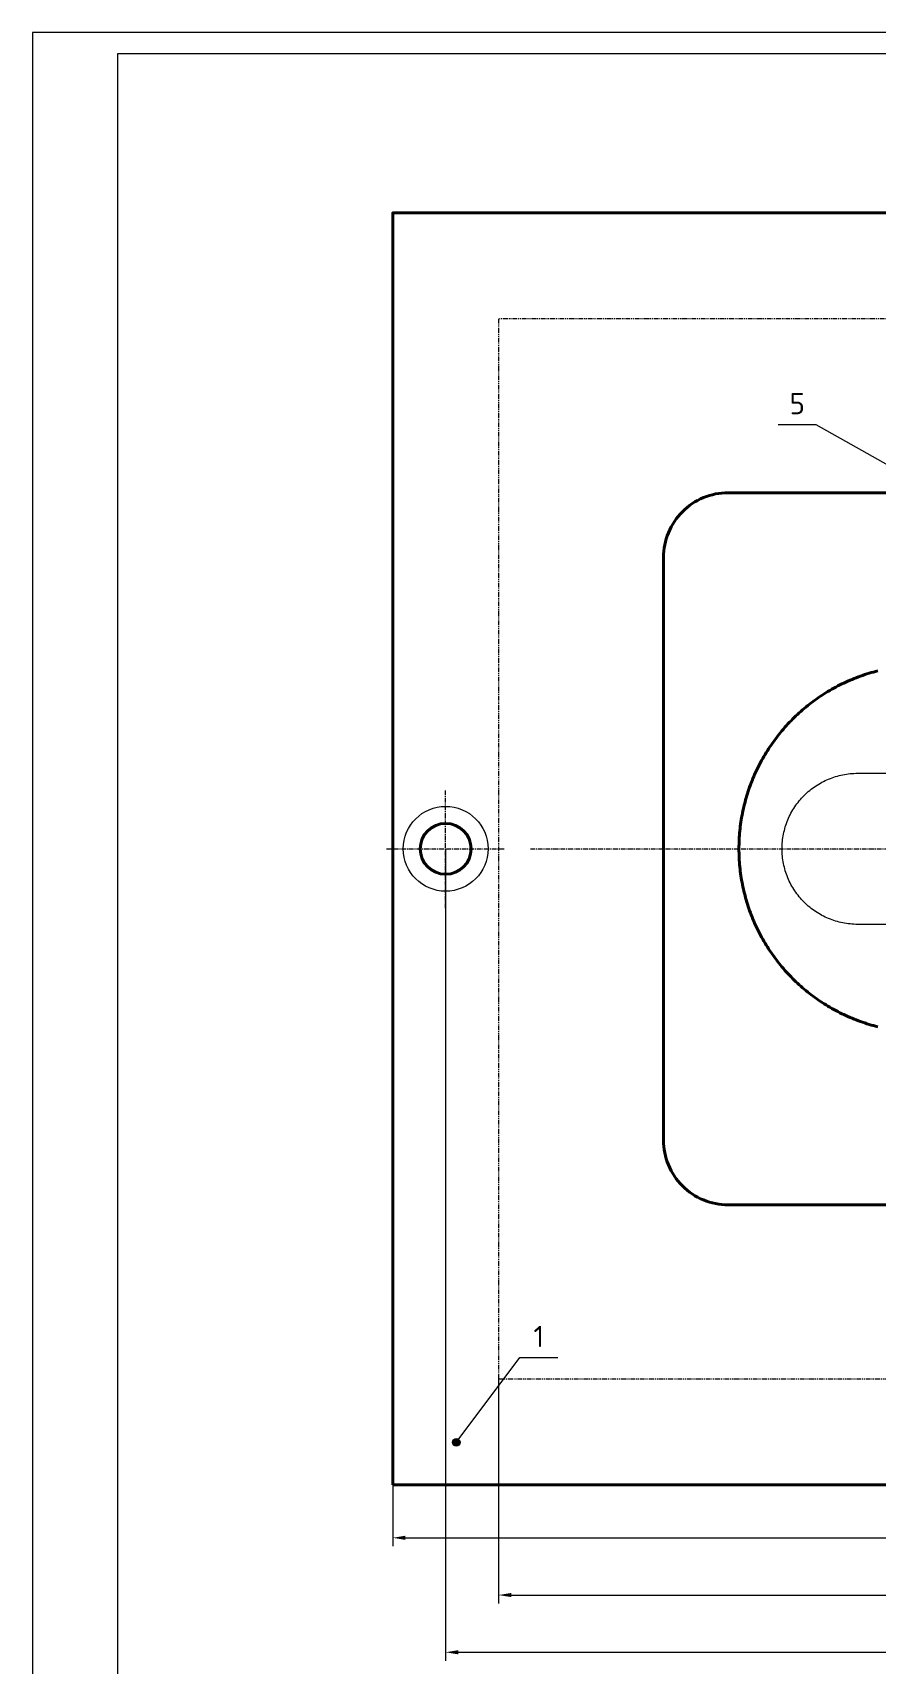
# Model space of a CAD drawing. Header units: millimetres. Extents: x -700 to 982, y -1088 to 100.
# Drawn here: x -700 to -301, y -670 to 100 of the extents above; entities that cross this region are included whole.
import ezdxf
from ezdxf.enums import TextEntityAlignment as Align

# ---------------------------------------------------------------- set-up
doc = ezdxf.new("R2010")
doc.units = ezdxf.units.MM
doc.header["$LTSCALE"] = 0.7
doc.linetypes.add('CENTER', pattern=[5.08, 3.175, -0.635, 0.635, -0.635])
doc.linetypes.add('PHANTOM', pattern=[6.35, 3.175, -0.635, 0.635, -0.635, 0.635, -0.635])
for name, color, linetype in [('00_РАМКА', 7, 'Continuous'), ('08_ТЕКСТ', 7, 'Continuous'), ('09_РАЗМЕРЫ', 6, 'Continuous')]:
    doc.layers.add(name, color=color, linetype=linetype)
for name, color, linetype, lineweight in [('07_ОСИ', 2, 'CENTER', 18), ('20_ВИДИМЫЕ', 7, 'Continuous', 50), ('22_ТОНКИЕ', 8, 'Continuous', 18), ('24_ФАНТОМ', 8, 'PHANTOM', 18), ('25_ЛИТЬЁ', 1, 'Continuous', 25)]:
    doc.layers.add(name, color=color, linetype=linetype, lineweight=lineweight)
doc.styles.add('ГОСТ', font='isocpeur.ttf')
doc.dimstyles.new('ГОСТ', dxfattribs={"dimscale": 2, "dimtxt": 3.5, "dimasz": 3, "dimexe": 2, "dimexo": 0, "dimgap": 1, "dimtad": 1, "dimdec": 1, "dimtxsty": 'ГОСТ', "dimcen": 2.5, "dimclrd": 6, "dimclre": 6, "dimclrt": 7, "dimazin": 3, "dimtfac": 1, "dimtmove": 0, "dimatfit": 3, "dimarcsym": 0})

msp = doc.modelspace()

# ---------------------------------------------------------------- hatches: boundary and pattern name
at = {"layer": '09_РАЗМЕРЫ'}
h = msp.add_hatch(color=7, dxfattribs=at)
edge = h.paths.add_edge_path()
edge.add_arc((-500, -565), 1.8, 0, 360)

# ---------------------------------------------------------------- linework, layer by layer
at = {"layer": '00_РАМКА'}
for points in [[(-700, -1088), (982, -1088), (982, 100), (-700, 100)], [(-660, -1078), (972, -1078), (972, 90), (-660, 90)]]:
    msp.add_lwpolyline(points, close=True, dxfattribs=at)
at = {"layer": '07_ОСИ'}
for p, q in [((-505, -313), (-505, -257)), ((-533, -285), (-477, -285)), ((-465, -285), (-95, -285))]:
    msp.add_line(p, q, dxfattribs=at)
at = {"layer": '09_РАЗМЕРЫ'}
for p, q in [((-330, -85), (-348, -85)), ((-99.84, -215), (-330, -85)), ((-500, -565), (-470, -525)), ((-470, -525), (-452, -525))]:
    msp.add_line(p, q, dxfattribs=at)
msp.add_circle((-500, -565), 1.8, dxfattribs=at)
at = {"layer": '20_ВИДИМЫЕ'}
msp.add_lwpolyline([(-530, -585), (370, -585), (370, 15), (-530, 15)], close=True, dxfattribs=at)
for points in [[(-188.38, -452.97), (-371.62, -452.97), (-373.12, -452.93), (-374.61, -452.82), (-376.1, -452.64), (-377.58, -452.38), (-379.04, -452.05), (-380.49, -451.65), (-381.91, -451.18), (-383.31, -450.65), (-384.68, -450.04), (-386.02, -449.36), (-387.32, -448.63), (-388.59, -447.82), (-389.81, -446.96), (-390.99, -446.04), (-392.13, -445.06), (-393.22, -444.03), (-394.25, -442.94), (-395.23, -441.8), (-396.15, -440.62), (-397.01, -439.4), (-397.82, -438.13), (-398.55, -436.83), (-399.23, -435.49), (-399.84, -434.12), (-400.37, -432.72), (-400.84, -431.3), (-401.24, -429.85), (-401.57, -428.39), (-401.83, -426.91), (-402.01, -425.42), (-402.12, -423.93), (-402.16, -422.43), (-402.16, -147.57), (-402.16, -147.57), (-402.12, -146.07), (-402.01, -144.58), (-401.83, -143.09), (-401.57, -141.61), (-401.24, -140.15), (-400.84, -138.7), (-400.37, -137.28), (-399.84, -135.88), (-399.23, -134.51), (-398.55, -133.17), (-397.82, -131.87), (-397.01, -130.6), (-396.15, -129.38), (-395.23, -128.2), (-394.25, -127.06), (-393.22, -125.97), (-392.13, -124.94), (-390.99, -123.96), (-389.81, -123.04), (-388.59, -122.18), (-387.32, -121.37), (-386.02, -120.64), (-384.68, -119.96), (-383.31, -119.35), (-381.91, -118.82), (-380.49, -118.35), (-379.04, -117.95), (-377.58, -117.62), (-376.1, -117.36), (-374.61, -117.18), (-373.12, -117.07), (-371.62, -117.03), (-188.38, -117.03)], [(-301.03, -368.94), (-302.05, -368.67), (-303.08, -368.4), (-304.1, -368.11), (-305.12, -367.8), (-306.13, -367.49), (-307.14, -367.16), (-308.15, -366.82), (-309.15, -366.47), (-310.15, -366.11), (-311.14, -365.73), (-312.13, -365.34), (-313.11, -364.94), (-314.09, -364.53), (-315.07, -364.11), (-316.03, -363.67), (-317, -363.22), (-317.95, -362.76), (-318.9, -362.29), (-319.85, -361.81), (-320.79, -361.31), (-321.72, -360.81), (-322.65, -360.29), (-323.57, -359.76), (-324.49, -359.22), (-325.39, -358.67), (-326.29, -358.11), (-327.19, -357.53), (-328.07, -356.95), (-328.95, -356.35), (-329.82, -355.75), (-330.69, -355.13), (-331.55, -354.5), (-332.39, -353.86), (-333.24, -353.22), (-334.07, -352.56), (-334.89, -351.89), (-335.71, -351.21), (-336.52, -350.52), (-337.32, -349.82), (-338.11, -349.11), (-338.89, -348.4), (-339.67, -347.67), (-340.43, -346.93), (-341.19, -346.19), (-341.93, -345.43), (-342.67, -344.67), (-343.4, -343.89), (-344.11, -343.11), (-344.82, -342.32), (-345.52, -341.52), (-346.21, -340.71), (-346.89, -339.89), (-347.56, -339.07), (-348.22, -338.24), (-348.86, -337.39), (-349.5, -336.55), (-350.13, -335.69), (-350.75, -334.82), (-351.35, -333.95), (-351.95, -333.07), (-352.53, -332.19), (-353.11, -331.29), (-353.67, -330.39), (-354.22, -329.49), (-354.76, -328.57), (-355.29, -327.65), (-355.81, -326.72), (-356.31, -325.79), (-356.81, -324.85), (-357.29, -323.9), (-357.76, -322.95), (-358.22, -322), (-358.67, -321.03), (-359.11, -320.07), (-359.53, -319.09), (-359.94, -318.11), (-360.34, -317.13), (-360.73, -316.14), (-361.11, -315.15), (-361.47, -314.15), (-361.82, -313.15), (-362.16, -312.14), (-362.49, -311.13), (-362.8, -310.12), (-363.11, -309.1), (-363.4, -308.08), (-363.67, -307.05), (-363.94, -306.03), (-364.19, -304.99), (-364.43, -303.96), (-364.65, -302.92), (-364.87, -301.88), (-365.07, -300.84), (-365.26, -299.79), (-365.43, -298.75), (-365.59, -297.7), (-365.74, -296.65), (-365.88, -295.59), (-366, -294.54), (-366.11, -293.48), (-366.21, -292.42), (-366.3, -291.37), (-366.37, -290.31), (-366.43, -289.25), (-366.47, -288.18), (-366.5, -287.12), (-366.52, -286.06), (-366.53, -285), (-366.53, -285), (-366.52, -283.94), (-366.5, -282.88), (-366.47, -281.82), (-366.43, -280.75), (-366.37, -279.69), (-366.3, -278.63), (-366.21, -277.58), (-366.11, -276.52), (-366, -275.46), (-365.88, -274.41), (-365.74, -273.35), (-365.59, -272.3), (-365.43, -271.25), (-365.26, -270.21), (-365.07, -269.16), (-364.87, -268.12), (-364.65, -267.08), (-364.43, -266.04), (-364.19, -265.01), (-363.94, -263.97), (-363.67, -262.95), (-363.4, -261.92), (-363.11, -260.9), (-362.8, -259.88), (-362.49, -258.87), (-362.16, -257.86), (-361.82, -256.85), (-361.47, -255.85), (-361.11, -254.85), (-360.73, -253.86), (-360.34, -252.87), (-359.94, -251.89), (-359.53, -250.91), (-359.11, -249.93), (-358.67, -248.97), (-358.22, -248), (-357.76, -247.05), (-357.29, -246.1), (-356.81, -245.15), (-356.31, -244.21), (-355.81, -243.28), (-355.29, -242.35), (-354.76, -241.43), (-354.22, -240.51), (-353.67, -239.61), (-353.11, -238.71), (-352.53, -237.81), (-351.95, -236.93), (-351.35, -236.05), (-350.75, -235.18), (-350.13, -234.31), (-349.5, -233.45), (-348.86, -232.61), (-348.22, -231.76), (-347.56, -230.93), (-346.89, -230.11), (-346.21, -229.29), (-345.52, -228.48), (-344.82, -227.68), (-344.11, -226.89), (-343.4, -226.11), (-342.67, -225.33), (-341.93, -224.57), (-341.19, -223.81), (-340.43, -223.07), (-339.67, -222.33), (-338.89, -221.6), (-338.11, -220.89), (-337.32, -220.18), (-336.52, -219.48), (-335.71, -218.79), (-334.89, -218.11), (-334.07, -217.44), (-333.24, -216.78), (-332.39, -216.14), (-331.55, -215.5), (-330.69, -214.87), (-329.82, -214.25), (-328.95, -213.65), (-328.07, -213.05), (-327.19, -212.47), (-326.29, -211.89), (-325.39, -211.33), (-324.49, -210.78), (-323.57, -210.24), (-322.65, -209.71), (-321.72, -209.19), (-320.79, -208.69), (-319.85, -208.19), (-318.9, -207.71), (-317.95, -207.24), (-317, -206.78), (-316.03, -206.33), (-315.07, -205.89), (-314.09, -205.47), (-313.11, -205.06), (-312.13, -204.66), (-311.14, -204.27), (-310.15, -203.89), (-309.15, -203.53), (-308.15, -203.18), (-307.14, -202.84), (-306.13, -202.51), (-305.12, -202.2), (-304.1, -201.89), (-303.08, -201.6), (-302.05, -201.33), (-301.03, -201.06)]]:
    msp.add_lwpolyline(points, dxfattribs=at)
msp.add_circle((-505, -285), 12, dxfattribs=at)
at = {"layer": '22_ТОНКИЕ'}
msp.add_circle((-505, -285), 20, dxfattribs=at)
at = {"layer": '24_ФАНТОМ'}
msp.add_lwpolyline([(-480, -535), (320, -535), (320, -35), (-480, -35)], close=True, dxfattribs=at)
at = {"layer": '25_ЛИТЬЁ'}
msp.add_lwpolyline([(-249.46, -320.63), (-310.54, -320.63), (-311.41, -320.62), (-312.29, -320.59), (-313.16, -320.53), (-314.03, -320.46), (-314.9, -320.36), (-315.77, -320.24), (-316.63, -320.11), (-317.49, -319.95), (-318.35, -319.76), (-319.2, -319.56), (-320.04, -319.34), (-320.88, -319.1), (-321.72, -318.83), (-322.54, -318.55), (-323.36, -318.24), (-324.18, -317.92), (-324.98, -317.57), (-325.77, -317.21), (-326.56, -316.83), (-327.34, -316.42), (-328.1, -316), (-328.86, -315.56), (-329.6, -315.1), (-330.33, -314.63), (-331.06, -314.13), (-331.76, -313.62), (-332.46, -313.09), (-333.14, -312.54), (-333.81, -311.98), (-334.47, -311.4), (-335.11, -310.8), (-335.73, -310.19), (-336.34, -309.57), (-336.94, -308.93), (-337.52, -308.27), (-338.08, -307.6), (-338.63, -306.92), (-339.16, -306.22), (-339.67, -305.52), (-340.17, -304.79), (-340.64, -304.06), (-341.1, -303.32), (-341.54, -302.56), (-341.96, -301.8), (-342.37, -301.02), (-342.75, -300.23), (-343.11, -299.44), (-343.46, -298.64), (-343.78, -297.82), (-344.09, -297), (-344.37, -296.18), (-344.64, -295.34), (-344.88, -294.5), (-345.1, -293.66), (-345.3, -292.81), (-345.49, -291.95), (-345.65, -291.09), (-345.78, -290.23), (-345.9, -289.36), (-346, -288.49), (-346.07, -287.62), (-346.13, -286.75), (-346.16, -285.87), (-346.17, -285), (-346.16, -284.13), (-346.13, -283.25), (-346.07, -282.38), (-346, -281.51), (-345.9, -280.64), (-345.78, -279.77), (-345.65, -278.91), (-345.49, -278.05), (-345.3, -277.19), (-345.1, -276.34), (-344.88, -275.5), (-344.64, -274.66), (-344.37, -273.82), (-344.09, -273), (-343.78, -272.18), (-343.46, -271.36), (-343.11, -270.56), (-342.75, -269.77), (-342.37, -268.98), (-341.96, -268.2), (-341.54, -267.44), (-341.1, -266.68), (-340.64, -265.94), (-340.17, -265.21), (-339.67, -264.48), (-339.16, -263.78), (-338.63, -263.08), (-338.08, -262.4), (-337.52, -261.73), (-336.94, -261.07), (-336.34, -260.43), (-335.73, -259.81), (-335.11, -259.2), (-334.47, -258.6), (-333.81, -258.02), (-333.14, -257.46), (-332.46, -256.91), (-331.76, -256.38), (-331.06, -255.87), (-330.33, -255.37), (-329.6, -254.9), (-328.86, -254.44), (-328.1, -254), (-327.34, -253.58), (-326.56, -253.17), (-325.77, -252.79), (-324.98, -252.43), (-324.18, -252.08), (-323.36, -251.76), (-322.54, -251.45), (-321.72, -251.17), (-320.88, -250.9), (-320.04, -250.66), (-319.2, -250.44), (-318.35, -250.24), (-317.49, -250.05), (-316.63, -249.89), (-315.77, -249.76), (-314.9, -249.64), (-314.03, -249.54), (-313.16, -249.47), (-312.29, -249.41), (-311.41, -249.38), (-310.54, -249.37), (-249.46, -249.37)], dxfattribs=at)

# ---------------------------------------------------------------- texts
at = {"layer": '08_ТЕКСТ', "style": 'ГОСТ'}
for s, p in [('5', (-339, -83)), ('1', (-461, -523))]:
    msp.add_text(s, height=10, dxfattribs=at).set_placement(p, align=Align.BOTTOM_CENTER)

# ---------------------------------------------------------------- dimensions: what is measured, and where the dimension line sits
at = {"layer": '09_РАЗМЕРЫ'}
for base, p1, p2 in [((-505, -664), (-505, -285), (345, -285)), ((-530, -610), (-530, -585), (370, -585))]:
    msp.add_linear_dim(base=base, p1=p1, p2=p2, dimstyle='ГОСТ', override={"dimtxsty": 'ГОСТ'}, dxfattribs=at).render()
msp.add_linear_dim(base=(-480, -637), p1=(-480, -535), p2=(320, -535), text='800 (опока в свету)', dimstyle='ГОСТ', override={"dimtxsty": 'ГОСТ'}, dxfattribs=at).render()

doc.saveas('drawing.dxf')
